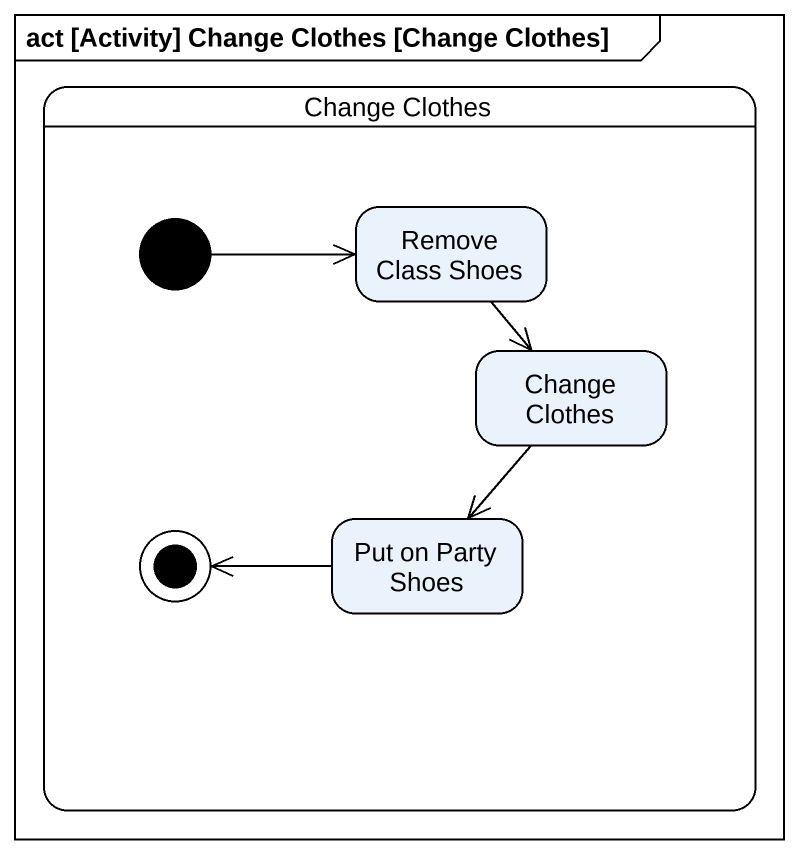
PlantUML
@startuml
mainframe act [Activity] Change Clothes [Change Clothes]
hide empty description
state "Change Clothes" as Change_Clothes {
  state "Remove Class Shoes" as Remove_Class_Shoes
  state "Change Clothes" as Change_Clothes_2
  state "Put on Party Shoes" as Put_on_Party_Shoes
  [*] -right-> Remove_Class_Shoes
  Put_on_Party_Shoes -left-> [*]
}
Remove_Class_Shoes --> Change_Clothes_2
Change_Clothes_2 --> Put_on_Party_Shoes
@enduml
